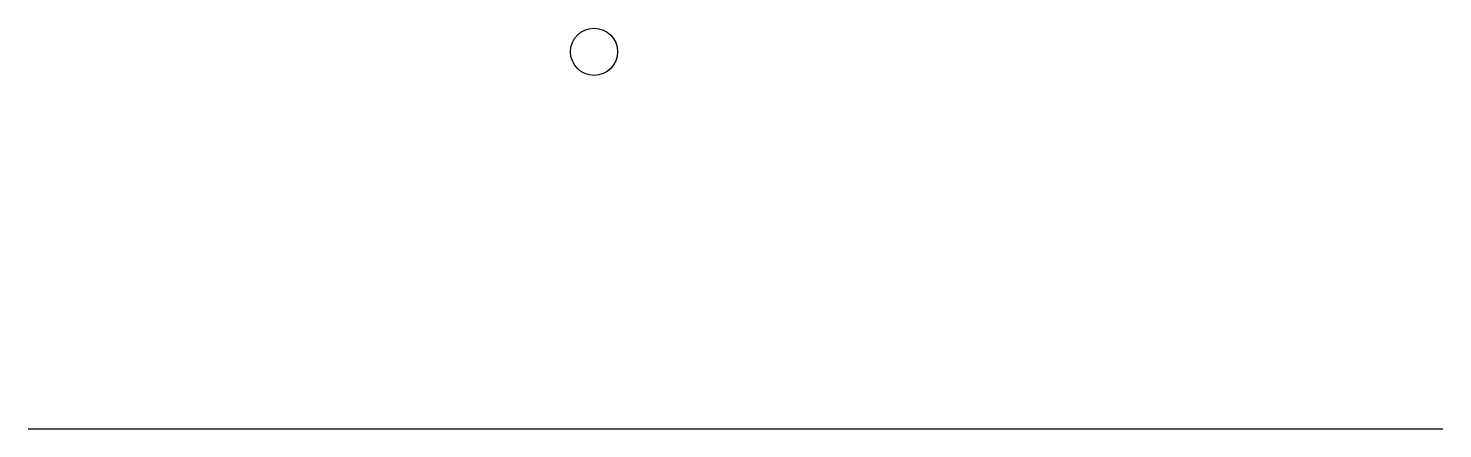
# Model space of a CAD drawing. Header units: metres. Extents: x 0 to 3000, y 0 to 850.
import ezdxf

# ---------------------------------------------------------------- set-up
doc = ezdxf.new("R2010")
doc.units = ezdxf.units.M
doc.layers.add('FENCE', color=7, linetype='Continuous')
doc.layers.add('ROBOT', color=7, linetype='Continuous')

# ---------------------------------------------------------------- blocks, each defined once
blk = doc.blocks.new('ROBOT_BASE')
blk.add_circle((0, 0), 50)

msp = doc.modelspace()

# ---------------------------------------------------------------- linework, layer by layer
at = {"layer": 'FENCE'}
msp.add_line((0, 0), (3000, 0), dxfattribs=at)

# ---------------------------------------------------------------- block references
at = {"layer": 'ROBOT'}
msp.add_blockref('ROBOT_BASE', (1200, 800), dxfattribs=at)

doc.saveas('drawing.dxf')
